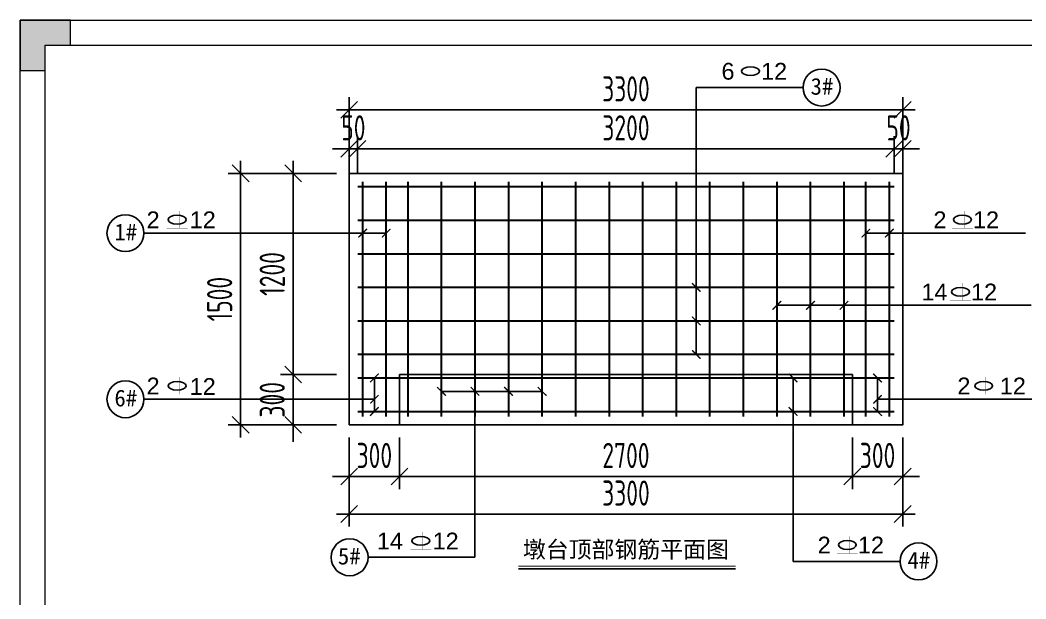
# Model space of a CAD drawing. Header units: millimetres. Extents: x 136606 to 1229059, y 82794 to 127566.
# Drawn here: x 992740 to 998737, y 124115 to 127566 of the extents above; entities that cross this region are included whole.
import ezdxf
from ezdxf import colors
from ezdxf.entities.mleader import LeaderData, LeaderLine
from ezdxf.math import Vec2, Vec3

# ---------------------------------------------------------------- set-up
doc = ezdxf.new("R2010")
doc.units = ezdxf.units.MM
doc.layers.add('Frame and TB', color=7, linetype='Continuous')
doc.layers.add('标识', color=20, linetype='Continuous')
doc.layers.add('图框', color=7, linetype='Continuous', lineweight=13)
doc.layers.add('文本', color=3, linetype='Continuous', lineweight=13)
doc.styles.add('Arial', font='arial.ttf')
doc.styles.add('hztxt', font='ros1.shx', dxfattribs={"width": 0.8, "bigfont": 'hztxt.shx'})
doc.styles.get("Standard").update_dxf_attribs({"font": 'arial.ttf'})
doc.dimstyles.new('DIM-50', dxfattribs={"dimscale": 50, "dimtxt": 3, "dimasz": 2, "dimexe": 1.5, "dimexo": 1.5, "dimgap": 1, "dimtad": 1, "dimdec": 1, "dimdsep": 46, "dimtxsty": 'hztxt', "dimblk": 'OBLIQUE', "dimcen": 0, "dimdle": 1.5, "dimclrd": 9, "dimclre": 9, "dimclrt": 2, "dimadec": 1, "dimazin": 0, "dimtfac": 1, "dimtdec": 1, "dimtix": 1, "dimtmove": 2, "dimatfit": 3, "dimldrblk": 'OBLIQUE', "dimfxl": 15, "dimtolj": 1, "dimtzin": 0, "dimarcsym": 1})

# ---------------------------------------------------------------- blocks, each defined once
blk = doc.blocks.new('_Oblique')
at = {"color": 0, "linetype": 'ByBlock', "lineweight": -2}
blk.add_line((-0.5, -0.5), (0.5, 0.5), dxfattribs=at)
blk = doc.blocks.new('*D1912')
at = {"color": 9, "lineweight": -2, "transparency": 16777216}
for p, q in [((997702.3, 125077.3), (997702.3, 124770.2)), ((998002.3, 125077.3), (998002.3, 124770.2)), ((997702.3, 124845.2), (997602.3, 124845.2)), ((998002.3, 124845.2), (997702.3, 124845.2)), ((998002.3, 124845.2), (998102.3, 124845.2))]:
    blk.add_line(p, q, dxfattribs=at)
at = {"layer": 'Defpoints', "color": 0, "transparency": 16777216}
for p in [(997702.3, 125152.3), (998002.3, 125152.3), (997702.3, 124845.2)]:
    blk.add_point(p, dxfattribs=at)
at = {"color": 9, "lineweight": -2, "transparency": 16777216, "xscale": 100, "yscale": 100, "zscale": 100}
blk.add_blockref('_Oblique', (997702.3, 124845.2), dxfattribs=at)
at = {"color": 9, "lineweight": -2, "transparency": 16777216, "xscale": 100, "yscale": 100, "zscale": 100, "rotation": 180}
blk.add_blockref('_Oblique', (998002.3, 124845.2), dxfattribs=at)
at = {"color": 2, "transparency": 16777216, "insert": (997852.3, 124970.2), "char_height": 150, "attachment_point": 5, "style": 'hztxt'}
blk.add_mtext('\\A1;300', dxfattribs=at)
blk = doc.blocks.new('*D1913')
at = {"color": 9, "lineweight": -2, "transparency": 16777216}
for p, q in [((995002.3, 125077.3), (995002.3, 124770.2)), ((997702.3, 125077.3), (997702.3, 124770.2)), ((997777.3, 124845.2), (994927.3, 124845.2))]:
    blk.add_line(p, q, dxfattribs=at)
at = {"layer": 'Defpoints', "color": 0, "transparency": 16777216}
for p in [(995002.3, 125152.3), (997702.3, 125152.3), (995002.3, 124845.2)]:
    blk.add_point(p, dxfattribs=at)
at = {"color": 9, "lineweight": -2, "transparency": 16777216, "xscale": 100, "yscale": 100, "zscale": 100, "rotation": 180}
blk.add_blockref('_Oblique', (995002.3, 124845.2), dxfattribs=at)
at = {"color": 9, "lineweight": -2, "transparency": 16777216, "xscale": 100, "yscale": 100, "zscale": 100}
blk.add_blockref('_Oblique', (997702.3, 124845.2), dxfattribs=at)
at = {"color": 2, "transparency": 16777216, "insert": (996352.3, 124970.2), "char_height": 150, "attachment_point": 5, "style": 'hztxt'}
blk.add_mtext('\\A1;2700', dxfattribs=at)
blk = doc.blocks.new('*D1914')
at = {"color": 9, "lineweight": -2, "transparency": 16777216}
for p, q in [((994702.3, 125077.3), (994702.3, 124770.2)), ((995002.3, 125077.3), (995002.3, 124770.2)), ((994702.3, 124845.2), (994602.3, 124845.2)), ((995002.3, 124845.2), (994702.3, 124845.2)), ((995002.3, 124845.2), (995102.3, 124845.2))]:
    blk.add_line(p, q, dxfattribs=at)
at = {"layer": 'Defpoints', "color": 0, "transparency": 16777216}
for p in [(994702.3, 125152.3), (995002.3, 125152.3), (994702.3, 124845.2)]:
    blk.add_point(p, dxfattribs=at)
at = {"color": 9, "lineweight": -2, "transparency": 16777216, "xscale": 100, "yscale": 100, "zscale": 100}
blk.add_blockref('_Oblique', (994702.3, 124845.2), dxfattribs=at)
at = {"color": 9, "lineweight": -2, "transparency": 16777216, "xscale": 100, "yscale": 100, "zscale": 100, "rotation": 180}
blk.add_blockref('_Oblique', (995002.3, 124845.2), dxfattribs=at)
at = {"color": 2, "transparency": 16777216, "insert": (994852.3, 124970.2), "char_height": 150, "attachment_point": 5, "style": 'hztxt'}
blk.add_mtext('\\A1;300', dxfattribs=at)
blk = doc.blocks.new('GW-TK')
at = {"layer": '图框', "linetype": 'Continuous', "lineweight": 0}
h = blk.add_hatch(color=256, dxfattribs=at)
h.dxf.hatch_style = 1
h.paths.add_polyline_path([(927183.55, 464715.01), (927183.55, 464705.01), (927188.55, 464705.01), (927188.55, 464710.01), (927193.56, 464710.01), (927193.56, 464715.01)])
blk.add_lwpolyline([(927188.55, 464705.01), (927188.55, 464710.01), (927193.56, 464710.01), (927193.56, 464715.01), (927183.55, 464715.01), (927183.55, 464705.01)], close=True, dxfattribs=at)
at = {"layer": '图框'}
for points in [[(927183.55, 464715.01), (927603.55, 464715.01), (927603.55, 464418.01), (927183.55, 464418.01)], [(927188.55, 464710.01), (927598.55, 464710.01), (927598.55, 464423.01), (927188.55, 464423.01)]]:
    blk.add_lwpolyline(points, close=True, dxfattribs=at)
blk = doc.blocks.new('*D1915')
at = {"color": 9, "lineweight": -2, "transparency": 16777216}
for p, q in [((994368.6, 125452.3), (994368.6, 125552.3)), ((994627.3, 125452.3), (994293.6, 125452.3)), ((994368.6, 125452.3), (994368.6, 125152.3)), ((994627.3, 125152.3), (994293.6, 125152.3)), ((994368.6, 125152.3), (994368.6, 125052.3))]:
    blk.add_line(p, q, dxfattribs=at)
at = {"layer": 'Defpoints', "color": 0, "transparency": 16777216}
for p in [(994702.3, 125452.3), (994368.6, 125152.3), (994702.3, 125152.3)]:
    blk.add_point(p, dxfattribs=at)
at = {"color": 9, "lineweight": -2, "transparency": 16777216, "xscale": 100, "yscale": 100, "zscale": 100}
for p, rotation in [((994368.6, 125452.3), 270), ((994368.6, 125152.3), 90)]:
    blk.add_blockref('_Oblique', p, dxfattribs=dict(at, rotation=rotation))
at = {"color": 2, "transparency": 16777216, "insert": (994243.6, 125302.3), "char_height": 150, "attachment_point": 5, "rotation": 90, "style": 'hztxt'}
blk.add_mtext('\\A1;300', dxfattribs=at)
blk = doc.blocks.new('*D1916')
at = {"color": 9, "lineweight": -2, "transparency": 16777216}
for p, q in [((994368.6, 125377.3), (994368.6, 126727.3)), ((994627.3, 126652.3), (994293.6, 126652.3)), ((994627.3, 125452.3), (994293.6, 125452.3))]:
    blk.add_line(p, q, dxfattribs=at)
at = {"layer": 'Defpoints', "color": 0, "transparency": 16777216}
for p in [(994368.6, 126652.3), (994702.3, 126652.3), (994702.3, 125452.3)]:
    blk.add_point(p, dxfattribs=at)
at = {"color": 9, "lineweight": -2, "transparency": 16777216, "xscale": 100, "yscale": 100, "zscale": 100}
for p, rotation in [((994368.6, 126652.3), 90), ((994368.6, 125452.3), 270)]:
    blk.add_blockref('_Oblique', p, dxfattribs=dict(at, rotation=rotation))
at = {"color": 2, "transparency": 16777216, "insert": (994243.6, 126052.3), "char_height": 150, "attachment_point": 5, "rotation": 90, "style": 'hztxt'}
blk.add_mtext('\\A1;1200', dxfattribs=at)
blk = doc.blocks.new('*D1917')
at = {"color": 9, "lineweight": -2, "transparency": 16777216}
for p, q in [((994055, 125077.3), (994055, 126727.3)), ((994627.3, 126652.3), (993980, 126652.3)), ((994627.3, 125152.3), (993980, 125152.3))]:
    blk.add_line(p, q, dxfattribs=at)
at = {"layer": 'Defpoints', "color": 0, "transparency": 16777216}
for p in [(994055, 126652.3), (994702.3, 126652.3), (994702.3, 125152.3)]:
    blk.add_point(p, dxfattribs=at)
at = {"color": 9, "lineweight": -2, "transparency": 16777216, "xscale": 100, "yscale": 100, "zscale": 100}
for p, rotation in [((994055, 126652.3), 90), ((994055, 125152.3), 270)]:
    blk.add_blockref('_Oblique', p, dxfattribs=dict(at, rotation=rotation))
at = {"color": 2, "transparency": 16777216, "insert": (993930, 125902.3), "char_height": 150, "attachment_point": 5, "rotation": 90, "style": 'hztxt'}
blk.add_mtext('\\A1;1500', dxfattribs=at)
blk = doc.blocks.new('*D1920')
at = {"color": 9, "lineweight": -2, "transparency": 16777216}
for p, q in [((994702.3, 125077.3), (994702.3, 124546)), ((998002.3, 125077.3), (998002.3, 124546)), ((998077.3, 124621), (994627.3, 124621))]:
    blk.add_line(p, q, dxfattribs=at)
at = {"layer": 'Defpoints', "color": 0, "transparency": 16777216}
for p in [(994702.3, 125152.3), (998002.3, 125152.3), (994702.3, 124621)]:
    blk.add_point(p, dxfattribs=at)
at = {"color": 9, "lineweight": -2, "transparency": 16777216, "xscale": 100, "yscale": 100, "zscale": 100, "rotation": 180}
blk.add_blockref('_Oblique', (994702.3, 124621), dxfattribs=at)
at = {"color": 9, "lineweight": -2, "transparency": 16777216, "xscale": 100, "yscale": 100, "zscale": 100}
blk.add_blockref('_Oblique', (998002.3, 124621), dxfattribs=at)
at = {"color": 2, "transparency": 16777216, "insert": (996352.3, 124746), "char_height": 150, "attachment_point": 5, "style": 'hztxt'}
blk.add_mtext('\\A1;3300', dxfattribs=at)
blk = doc.blocks.new('钢筋符号')
at = {"const_width": 1}
for points in [[(327746.8, 120569.8), (327746.8, 120466.6)], [(327771.8, 120569.8), (327771.8, 120466.6)], [(327696.8, 120466.6), (327821.8, 120466.6)]]:
    blk.add_lwpolyline(points, dxfattribs=at)
blk.add_ellipse((327759.3, 120517.6), major_axis=(53.4, 0), ratio=0.493333)
blk = doc.blocks.new('*U1830')
at = {"layer": 'Frame and TB'}
blk.add_blockref('钢筋符号', (-327759.3, -120518.2), dxfattribs=at)
blk = doc.blocks.new('*U1831')
at = {"color": 0, "linetype": 'ByBlock', "lineweight": -2, "transparency": 16777216}
blk.add_blockref('*U1830', (0, 0), dxfattribs=at)
blk = doc.blocks.new('_ArchTick')
at = {"color": 0, "linetype": 'ByBlock', "const_width": 0.15}
blk.add_lwpolyline([(-0.5, -0.5), (0.5, 0.5)], dxfattribs=at)
blk = doc.blocks.new('*U1832')
at = {"layer": 'Frame and TB'}
blk.add_blockref('钢筋符号', (-327759.3, -120518.2), dxfattribs=at)
blk = doc.blocks.new('*U1833')
at = {"color": 0, "linetype": 'ByBlock', "lineweight": -2, "transparency": 16777216}
blk.add_blockref('*U1832', (0, 0), dxfattribs=at)
blk = doc.blocks.new('*U1834')
at = {"layer": 'Frame and TB'}
blk.add_blockref('钢筋符号', (-327759.3, -120518.2), dxfattribs=at)
blk = doc.blocks.new('*U1835')
at = {"color": 0, "linetype": 'ByBlock', "lineweight": -2, "transparency": 16777216}
blk.add_blockref('*U1834', (0, 0), dxfattribs=at)
blk = doc.blocks.new('*U1836')
at = {"layer": 'Frame and TB'}
blk.add_blockref('钢筋符号', (-327759.3, -120518.2), dxfattribs=at)
blk = doc.blocks.new('*U1837')
at = {"color": 0, "linetype": 'ByBlock', "lineweight": -2, "transparency": 16777216}
blk.add_blockref('*U1836', (0, 0), dxfattribs=at)
blk = doc.blocks.new('*U1840')
at = {"layer": 'Frame and TB'}
blk.add_blockref('钢筋符号', (-327759.3, -120518.2), dxfattribs=at)
blk = doc.blocks.new('*U1841')
at = {"color": 0, "linetype": 'ByBlock', "lineweight": -2, "transparency": 16777216}
blk.add_blockref('*U1840', (0, 0), dxfattribs=at)
blk = doc.blocks.new('*U1842')
at = {"layer": 'Frame and TB'}
blk.add_blockref('钢筋符号', (-327759.3, -120518.2), dxfattribs=at)
blk = doc.blocks.new('*U1843')
at = {"color": 0, "linetype": 'ByBlock', "lineweight": -2, "transparency": 16777216}
blk.add_blockref('*U1842', (0, 0), dxfattribs=at)
blk = doc.blocks.new('*U1844')
at = {"layer": 'Frame and TB'}
blk.add_blockref('钢筋符号', (-327759.3, -120518.2), dxfattribs=at)
blk = doc.blocks.new('*U1845')
at = {"color": 0, "linetype": 'ByBlock', "lineweight": -2, "transparency": 16777216}
blk.add_blockref('*U1844', (0, 0), dxfattribs=at)
blk = doc.blocks.new('*U1846')
at = {"layer": 'Frame and TB'}
blk.add_blockref('钢筋符号', (-327759.3, -120518.2), dxfattribs=at)
blk = doc.blocks.new('*U1847')
at = {"color": 0, "linetype": 'ByBlock', "lineweight": -2, "transparency": 16777216}
blk.add_blockref('*U1846', (0, 0), dxfattribs=at)
blk = doc.blocks.new('*D1948')
at = {"color": 9, "lineweight": -2, "transparency": 16777216}
for p, q in [((994702.3, 126647.3), (994702.3, 126873.4)), ((994752.3, 126647.3), (994752.3, 126873.4)), ((994702.3, 126798.4), (994602.3, 126798.4)), ((994752.3, 126798.4), (994702.3, 126798.4)), ((994752.3, 126798.4), (994852.3, 126798.4))]:
    blk.add_line(p, q, dxfattribs=at)
at = {"layer": 'Defpoints', "color": 0, "transparency": 16777216}
for p in [(994702.3, 126798.4), (994702.3, 126572.3), (994752.3, 126572.3)]:
    blk.add_point(p, dxfattribs=at)
at = {"color": 9, "lineweight": -2, "transparency": 16777216, "xscale": 100, "yscale": 100, "zscale": 100}
blk.add_blockref('_Oblique', (994702.3, 126798.4), dxfattribs=at)
at = {"color": 9, "lineweight": -2, "transparency": 16777216, "xscale": 100, "yscale": 100, "zscale": 100, "rotation": 180}
blk.add_blockref('_Oblique', (994752.3, 126798.4), dxfattribs=at)
at = {"color": 2, "transparency": 16777216, "insert": (994727.3, 126923.4), "char_height": 150, "attachment_point": 5, "style": 'hztxt'}
blk.add_mtext('\\A1;50', dxfattribs=at)
blk = doc.blocks.new('*D1949')
at = {"color": 9, "lineweight": -2, "transparency": 16777216}
for p, q in [((994752.3, 126647.3), (994752.3, 126873.4)), ((997952.3, 126647.3), (997952.3, 126873.4)), ((994677.3, 126798.4), (998027.3, 126798.4))]:
    blk.add_line(p, q, dxfattribs=at)
at = {"layer": 'Defpoints', "color": 0, "transparency": 16777216}
for p in [(997952.3, 126798.4), (994752.3, 126572.3), (997952.3, 126572.3)]:
    blk.add_point(p, dxfattribs=at)
at = {"color": 9, "lineweight": -2, "transparency": 16777216, "xscale": 100, "yscale": 100, "zscale": 100, "rotation": 180}
blk.add_blockref('_Oblique', (994752.3, 126798.4), dxfattribs=at)
at = {"color": 9, "lineweight": -2, "transparency": 16777216, "xscale": 100, "yscale": 100, "zscale": 100}
blk.add_blockref('_Oblique', (997952.3, 126798.4), dxfattribs=at)
at = {"color": 2, "transparency": 16777216, "insert": (996352.3, 126923.4), "char_height": 150, "attachment_point": 5, "style": 'hztxt'}
blk.add_mtext('\\A1;3200', dxfattribs=at)
blk = doc.blocks.new('*D1950')
at = {"color": 9, "lineweight": -2, "transparency": 16777216}
for p, q in [((997952.3, 126647.3), (997952.3, 126873.4)), ((998002.3, 126647.3), (998002.3, 126873.4)), ((997952.3, 126798.4), (997852.3, 126798.4)), ((997952.3, 126798.4), (998002.3, 126798.4)), ((998002.3, 126798.4), (998102.3, 126798.4))]:
    blk.add_line(p, q, dxfattribs=at)
at = {"layer": 'Defpoints', "color": 0, "transparency": 16777216}
for p in [(998002.3, 126798.4), (997952.3, 126572.3), (998002.3, 126572.3)]:
    blk.add_point(p, dxfattribs=at)
at = {"color": 9, "lineweight": -2, "transparency": 16777216, "xscale": 100, "yscale": 100, "zscale": 100}
blk.add_blockref('_Oblique', (997952.3, 126798.4), dxfattribs=at)
at = {"color": 9, "lineweight": -2, "transparency": 16777216, "xscale": 100, "yscale": 100, "zscale": 100, "rotation": 180}
blk.add_blockref('_Oblique', (998002.3, 126798.4), dxfattribs=at)
at = {"color": 2, "transparency": 16777216, "insert": (997977.3, 126923.4), "char_height": 150, "attachment_point": 5, "style": 'hztxt'}
blk.add_mtext('\\A1;50', dxfattribs=at)
blk = doc.blocks.new('*D1937')
at = {"color": 9, "lineweight": -2, "transparency": 16777216}
for p, q in [((994702.3, 126647.3), (994702.3, 127106)), ((998002.3, 126647.3), (998002.3, 127106)), ((998077.3, 127031), (994627.3, 127031))]:
    blk.add_line(p, q, dxfattribs=at)
at = {"layer": 'Defpoints', "color": 0, "transparency": 16777216}
for p in [(994702.3, 127031), (994702.3, 126572.3), (998002.3, 126572.3)]:
    blk.add_point(p, dxfattribs=at)
at = {"color": 9, "lineweight": -2, "transparency": 16777216, "xscale": 100, "yscale": 100, "zscale": 100, "rotation": 180}
blk.add_blockref('_Oblique', (994702.3, 127031), dxfattribs=at)
at = {"color": 9, "lineweight": -2, "transparency": 16777216, "xscale": 100, "yscale": 100, "zscale": 100}
blk.add_blockref('_Oblique', (998002.3, 127031), dxfattribs=at)
at = {"color": 2, "transparency": 16777216, "insert": (996352.3, 127156), "char_height": 150, "attachment_point": 5, "style": 'hztxt'}
blk.add_mtext('\\A1;3300', dxfattribs=at)

msp = doc.modelspace()

# ---------------------------------------------------------------- linework, layer by layer
msp.add_line((995710.7509, 124293.7388), (997005.6586, 124293.7388))
for points in [[(994702.3311, 125152.2678), (998002.3311, 125152.2678), (998002.3311, 126652.2678), (994702.3311, 126652.2678)], [(994702.3311, 126652.2678), (994702.3311, 125152.2678)], [(994922.3311, 126295.838), (994922.3311, 126295.838)], [(994922.3311, 126295.838), (994922.3311, 126295.838)], [(995002.3311, 125152.2678), (995002.3311, 125452.2678), (997702.3311, 125452.2678), (997702.3311, 125152.2678)], [(994852.3311, 125432.2678), (994852.3311, 125232.2678)], [(997852.3311, 125432.2678), (997852.3311, 125232.2678)], [(995252.3311, 125352.2678), (995852.3311, 125352.2678)]]:
    msp.add_lwpolyline(points)
for points, const_width in [([(994756.4501, 126270.1324), (994808.2122, 126321.5437)], 8), ([(997896.4501, 126270.1324), (997948.2122, 126321.5437)], 8), ([(996797.5088, 125946.5621), (996745.7467, 125997.9734)], 8), ([(997226.4501, 125839.6218), (997278.2122, 125891.0332)], 8), ([(997426.4501, 125839.6218), (997478.2122, 125891.0332)], 8), ([(997626.4501, 125839.6218), (997678.2122, 125891.0332)], 8), ([(996797.5088, 125746.5621), (996745.7467, 125797.9734)], 8), ([(994826.4501, 125406.5621), (994878.2122, 125457.9734)], 8), ([(997878.2122, 125406.5621), (997826.4501, 125457.9734)], 8), ([(995278.2122, 125326.5621), (995226.4501, 125377.9734)], 8), ([(995678.2122, 125326.5621), (995626.4501, 125377.9734)], 8), ([(995878.2122, 125326.5621), (995826.4501, 125377.9734)], 8), ([(994826.4501, 125206.5621), (994878.2122, 125257.9734)], 8), ([(997374.9901, 125206.5621), (997323.228, 125257.9734)], 8), ([(997878.2122, 125206.5621), (997826.4501, 125257.9734)], 8), ([(995710.7509, 124309.5388), (997005.6586, 124309.5388)], 5.4)]:
    msp.add_lwpolyline(points, dxfattribs=dict(const_width=const_width))
for centre in [(997519.0089, 127163.6254), (993368.3063, 126295.838), (993368.3063, 125305.2641), (994704.95, 124362.9117), (998096.4902, 124338.7214)]:
    msp.add_circle(centre, 110)
at = {"layer": '标识', "const_width": 12}
for points in [[(994782.3311, 126602.2678), (994782.3311, 125202.2678)], [(994922.3311, 126602.2678), (994922.3311, 125202.2678)], [(995052.3311, 126602.2678), (995052.3311, 125502.297)], [(995252.3311, 126602.2678), (995252.3311, 125502.297)], [(995452.3311, 126602.2678), (995452.3311, 125502.297)], [(995652.3311, 126602.2678), (995652.3311, 125502.297)], [(995852.3311, 126602.2678), (995852.3311, 125502.297)], [(996052.3311, 126602.2678), (996052.3311, 125502.297)], [(996252.3311, 126602.2678), (996252.3311, 125502.297)], [(996452.3311, 126602.2678), (996452.3311, 125502.297)], [(996652.3311, 126602.2678), (996652.3311, 125502.297)], [(996852.3311, 126602.2678), (996852.3311, 125502.297)], [(997052.3311, 126602.2678), (997052.3311, 125502.297)], [(997252.3311, 126602.2678), (997252.3311, 125502.297)], [(997452.3311, 126602.2678), (997452.3311, 125502.297)], [(997652.3311, 126602.2678), (997652.3311, 125502.297)], [(997782.3311, 126602.2678), (997782.3311, 125202.2678)], [(997922.3311, 126602.2678), (997922.3311, 125202.2678)], [(994752.3311, 126572.2678), (997952.3311, 126572.2678)], [(994752.3311, 126372.2678), (997952.3311, 126372.2678)], [(994752.3311, 126172.2678), (997952.3311, 126172.2678)], [(994752.3311, 125972.2678), (997952.3311, 125972.2678)], [(994752.3311, 125772.2678), (997952.3311, 125772.2678)], [(994752.3311, 125572.2678), (997952.3311, 125572.2678)], [(994752.3311, 125432.2678), (994952.3311, 125432.2678)], [(997952.3311, 125432.2678), (997752.3311, 125432.2678)], [(994752.3311, 125232.2678), (994952.3311, 125232.2678)], [(997952.3311, 125232.2678), (997752.3311, 125232.2678)]]:
    msp.add_lwpolyline(points, dxfattribs=at)
at = {"layer": '标识', "color": 4, "const_width": 12}
for points in [[(995052.3311, 125502.2678), (995052.3311, 125202.2678)], [(995252.3311, 125502.2678), (995252.3311, 125202.2678)], [(995452.3311, 125502.2678), (995452.3311, 125202.2678)], [(995652.3311, 125502.2678), (995652.3311, 125202.2678)], [(995852.3311, 125502.2678), (995852.3311, 125202.2678)], [(996052.3311, 125502.2678), (996052.3311, 125202.2678)], [(996252.3311, 125502.2678), (996252.3311, 125202.2678)], [(996452.3311, 125502.2678), (996452.3311, 125202.2678)], [(996652.3311, 125502.2678), (996652.3311, 125202.2678)], [(996852.3311, 125502.2678), (996852.3311, 125202.2678)], [(997052.3311, 125502.2678), (997052.3311, 125202.2678)], [(997252.3311, 125502.2678), (997252.3311, 125202.2678)], [(997452.3311, 125502.2678), (997452.3311, 125202.2678)], [(997652.3311, 125502.2678), (997652.3311, 125202.2678)], [(994952.3311, 125432.2678), (997752.3311, 125432.2678)], [(994952.3311, 125232.2678), (997752.3311, 125232.2678)]]:
    msp.add_lwpolyline(points, dxfattribs=at)

# ---------------------------------------------------------------- block references
at = {"xscale": -1}
for name, p in [('*U1837', (997094.8536, 127262.313)), ('*U1833', (998358.36, 126376.7461)), ('*U1835', (998346.4844, 125946.2355)), ('*U1847', (998485.3127, 125386.1722)), ('*U1841', (997672.3349, 124437.4091))]:
    msp.add_blockref(name, p, dxfattribs=at)
for name, p in [('*U1831', (993676.3064, 126376.7461)), ('*U1845', (993676.3064, 125386.1722)), ('*U1843', (995129.1053, 124461.5993))]:
    msp.add_blockref(name, p)
at = {"layer": '文本', "xscale": 30, "yscale": 30, "zscale": 30}
msp.add_blockref('GW-TK', (-26822766.2555, -13813884.5392), dxfattribs=at)

# ---------------------------------------------------------------- texts
at = {"style": 'Arial'}
for s, p in [('6', (996921.9834, 127210.8181)), ('12', (997157.8801, 127210.8181)), ('2', (993494.4941, 126325.2512)), ('12', (993751.3724, 126325.2512)), ('2', (998185.4898, 126325.2512)), ('12', (998421.3865, 126325.2512)), ('14', (998113.7333, 125894.3371)), ('12', (998409.5109, 125894.7406)), ('2', (993494.4941, 125334.6772)), ('12', (993751.3724, 125331.3262)), ('2', (998328.3317, 125334.6772)), ('12', (998581.3952, 125334.6772)), ('14', (994867.6202, 124410.1044)), ('12', (995199.7402, 124410.1044)), ('2', (997495.4932, 124385.9141)), ('12', (997735.3614, 124385.9141))]:
    msp.add_text(s, height=100, dxfattribs=at).set_placement(p)
at = {"char_height": 100, "attachment_point": 5, "line_spacing_factor": 2, "style": 'Arial'}
for s, insert in [('{\\fSimSun|b0|i0|c134|p2;3#}', (997521.0524, 127170.1698)), ('{\\fSimSun|b0|i0|c134|p2;1#}', (993370.3498, 126302.3825)), ('{\\fSimSun|b0|i0|c134|p2;6#}', (993370.3498, 125311.8086)), ('{\\fSimSun|b0|i0|c134|p2;墩台顶部钢筋平面图}', (996352.0824, 124404.3004)), ('{\\fSimSun|b0|i0|c134|p2;5#}', (994702.9065, 124369.4562)), ('{\\fSimSun|b0|i0|c134|p2;4#}', (998098.5337, 124345.2659))]:
    msp.add_mtext(s, dxfattribs=dict(at, insert=insert))

# ---------------------------------------------------------------- dimensions: what is measured, and where the dimension line sits
for base, p1, p2, picture, middle in [((994702.3311, 127030.9594), (998002.3311, 126572.2678), (994702.3311, 126572.2678), '*D1937', (996352.3311, 127155.9594)), ((994702.3311, 126798.4238), (994752.3311, 126572.2678), (994702.3311, 126572.2678), '*D1948', (994727.3311, 126923.4238)), ((997952.3311, 126798.4238), (994752.3311, 126572.2678), (997952.3311, 126572.2678), '*D1949', (996352.3311, 126923.4238)), ((998002.3311, 126798.4238), (997952.3311, 126572.2678), (998002.3311, 126572.2678), '*D1950', (997977.3311, 126923.4238)), ((994702.3311, 124845.2168), (995002.3311, 125152.2678), (994702.3311, 125152.2678), '*D1914', (994852.3311, 124970.2168)), ((994702.3311, 124621.039), (998002.3311, 125152.2678), (994702.3311, 125152.2678), '*D1920', (996352.3311, 124746.039)), ((995002.3311, 124845.2168), (997702.3311, 125152.2678), (995002.3311, 125152.2678), '*D1913', (996352.3311, 124970.2168)), ((997702.3311, 124845.2168), (998002.3311, 125152.2678), (997702.3311, 125152.2678), '*D1912', (997852.3311, 124970.2168))]:
    dim = msp.add_linear_dim(base=base, p1=p1, p2=p2, dimstyle='DIM-50')
    dim.commit()
    dim.dimension.update_dxf_attribs({"geometry": picture, "text_midpoint": middle})
for base, p1, p2, picture, middle in [((994055.0195, 126652.2678), (994702.3311, 125152.2678), (994702.3311, 126652.2678), '*D1917', (993930.0195, 125902.2678)), ((994368.6297, 126652.2678), (994702.3311, 125452.2678), (994702.3311, 126652.2678), '*D1916', (994243.6297, 126052.2678)), ((994368.6297, 125152.2678), (994702.3311, 125452.2678), (994702.3311, 125152.2678), '*D1915', (994243.6297, 125302.2678))]:
    dim = msp.add_linear_dim(base=base, p1=p1, p2=p2, angle=90, dimstyle='DIM-50')
    dim.commit()
    dim.dimension.update_dxf_attribs({"geometry": picture, "text_midpoint": middle})

# ---------------------------------------------------------------- leaders
ml = msp.add_multileader_mtext('Standard')
ml.set_content('', color=256)
ml.set_leader_properties()
ml.set_arrow_properties(name='ARCHTICK')
ml.build(insert=Vec2(0, 0))
ml.multileader.update_dxf_attribs({"dogleg_length": 1000, "arrow_head_size": 50})
ctx = ml.context
ctx.base_point, ctx.arrow_head_size, ctx.plane_origin = Vec3(997409.0089, 127163.6254), 50, Vec3(996771.6278, 125572.2678)
ctx.text_align_type = 2
notes = []
notes.append((ctx, [(0, (1, 1, 0), (996771.6278, 127163.6254), (1, 0), 637.3811, [(0, [(996771.6278, 125572.2678)], 0, [])])]))
ctx.mtext.insert, ctx.mtext.alignment, ctx.mtext.flow_direction = Vec3(997411.0089, 127165.6254), 3, 5
ml = msp.add_multileader_mtext('Standard')
ml.set_content('', color=256)
ml.set_leader_properties()
ml.set_arrow_properties(name='ARCHTICK')
ml.build(insert=Vec2(0, 0))
ml.multileader.update_dxf_attribs({"dogleg_length": 0, "arrow_head_size": 50})
ctx = ml.context
ctx.base_point, ctx.arrow_head_size, ctx.plane_origin = Vec3(993474.3063, 126295.838), 50, Vec3(994922.3311, 126295.838)
ctx.text_align_type = 2
notes.append((ctx, [(0, (1, 1, 0), (993478.3063, 126295.838), (-1, 0), 0, [(0, [(994922.3311, 126295.838)], 0, [])])]))
ctx.mtext.insert, ctx.mtext.alignment, ctx.mtext.flow_direction = Vec3(993476.3063, 126297.838), 3, 5
ml = msp.add_multileader_mtext('Standard')
ml.set_content('', color=256)
ml.set_leader_properties()
ml.set_arrow_properties(name='ARCHTICK')
ml.build(insert=Vec2(0, 0))
ml.multileader.update_dxf_attribs({"dogleg_length": 0, "arrow_head_size": 50})
ctx = ml.context
ctx.base_point, ctx.arrow_head_size, ctx.plane_origin = Vec3(998733.7778, 126295.838), 50, Vec3(997782.3311, 126295.838)
notes.append((ctx, [(1, (1, 1, 0), (998733.7778, 126295.838), (1, 0), 0, [(0, [(997782.3311, 126295.838)], 0, [])])]))
ctx.mtext.insert, ctx.mtext.flow_direction = Vec3(998735.7778, 126297.838), 5
ml = msp.add_multileader_mtext('Standard')
ml.set_content('', color=256)
ml.set_leader_properties()
ml.set_arrow_properties(name='ARCHTICK')
ml.build(insert=Vec2(0, 0))
ml.multileader.update_dxf_attribs({"dogleg_length": 0, "arrow_head_size": 50})
ctx = ml.context
ctx.base_point, ctx.arrow_head_size, ctx.plane_origin = Vec3(998768.1533, 125865.3275), 50, Vec3(997252.3311, 125865.3275)
notes.append((ctx, [(1, (1, 1, 0), (998768.1533, 125865.3275), (1, 0), 0, [(0, [(997252.3311, 125865.3275)], 0, [])])]))
ctx.mtext.insert, ctx.mtext.flow_direction = Vec3(998770.1533, 125867.3275), 5
ml = msp.add_multileader_mtext('Standard')
ml.set_content('', color=256)
ml.set_leader_properties()
ml.set_arrow_properties(name='ARCHTICK')
ml.build(insert=Vec2(0, 0))
ml.multileader.update_dxf_attribs({"dogleg_length": 1000, "arrow_head_size": 50})
ctx = ml.context
ctx.base_point, ctx.arrow_head_size, ctx.plane_origin = Vec3(997986.4902, 124338.7214), 50, Vec3(997349.109, 122649.8569)
ctx.text_align_type = 2
notes.append((ctx, [(0, (1, 1, 0), (997349.109, 124338.7214), (1, 0), 637.3811, [(0, [(997349.109, 125432.2678)], 0, [])])]))
ctx.mtext.insert, ctx.mtext.alignment, ctx.mtext.flow_direction = Vec3(997988.4902, 124340.7214), 3, 5
ml = msp.add_multileader_mtext('Standard')
ml.set_content('', color=256)
ml.set_leader_properties()
ml.set_arrow_properties(name='ARCHTICK')
ml.build(insert=Vec2(0, 0))
ml.multileader.update_dxf_attribs({"dogleg_length": 0, "arrow_head_size": 50})
ctx = ml.context
ctx.base_point, ctx.arrow_head_size, ctx.plane_origin = Vec3(993474.3063, 125305.2641), 50, Vec3(994922.3311, 125305.2641)
ctx.text_align_type = 2
notes.append((ctx, [(0, (1, 1, 0), (993478.3063, 125305.2641), (-1, 0), 0, [(0, [(994852.3311, 125305.2641)], 0, [])])]))
ctx.mtext.insert, ctx.mtext.alignment, ctx.mtext.flow_direction = Vec3(993476.3063, 125307.2641), 3, 5
ml = msp.add_multileader_mtext('Standard')
ml.set_content('', color=256)
ml.set_leader_properties()
ml.set_arrow_properties(name='ARCHTICK')
ml.build(insert=Vec2(0, 0))
ml.multileader.update_dxf_attribs({"dogleg_length": 1000, "arrow_head_size": 50})
ctx = ml.context
ctx.base_point, ctx.arrow_head_size, ctx.plane_origin = Vec3(994810.95, 124362.9117), 50, Vec3(995452.3311, 122674.0471)
notes.append((ctx, [(0, (1, 1, 0), (995452.3311, 124362.9117), (-1, 0), 637.3811, [(0, [(995452.3311, 125352.2678)], 0, [])])]))
ctx.mtext.insert, ctx.mtext.flow_direction = Vec3(994812.95, 124364.9117), 5
ml = msp.add_multileader_mtext('Standard')
ml.set_content('', color=256)
ml.set_leader_properties()
ml.set_arrow_properties(name='ARCHTICK')
ml.build(insert=Vec2(0, 0))
ml.multileader.update_dxf_attribs({"dogleg_length": 0, "arrow_head_size": 50})
ctx = ml.context
ctx.base_point, ctx.arrow_head_size, ctx.plane_origin = Vec3(998790.9993, 125305.2641), 50, Vec3(997782.3311, 125305.2641)
notes.append((ctx, [(1, (1, 1, 0), (998790.9993, 125305.2641), (1, 0), 0, [(0, [(997852.3311, 125305.2641)], 0, [])])]))
ctx.mtext.insert, ctx.mtext.flow_direction = Vec3(998792.9993, 125307.2641), 5
for ctx, leaders in notes:
    for number, flags, end, landing, length, lines in leaders:
        leader = LeaderData()
        leader.index, (leader.has_last_leader_line, leader.has_dogleg_vector, leader.attachment_direction) = number, flags
        leader.last_leader_point, leader.dogleg_vector, leader.dogleg_length = Vec3(end), Vec3(landing), length
        for number, points, colour, breaks in lines:
            line = LeaderLine()
            line.index, line.vertices, line.color, line.breaks = number, Vec3.list(points), colors.encode_raw_color(colour), breaks
            leader.lines.append(line)
        ctx.leaders.append(leader)

doc.saveas('drawing.dxf')
